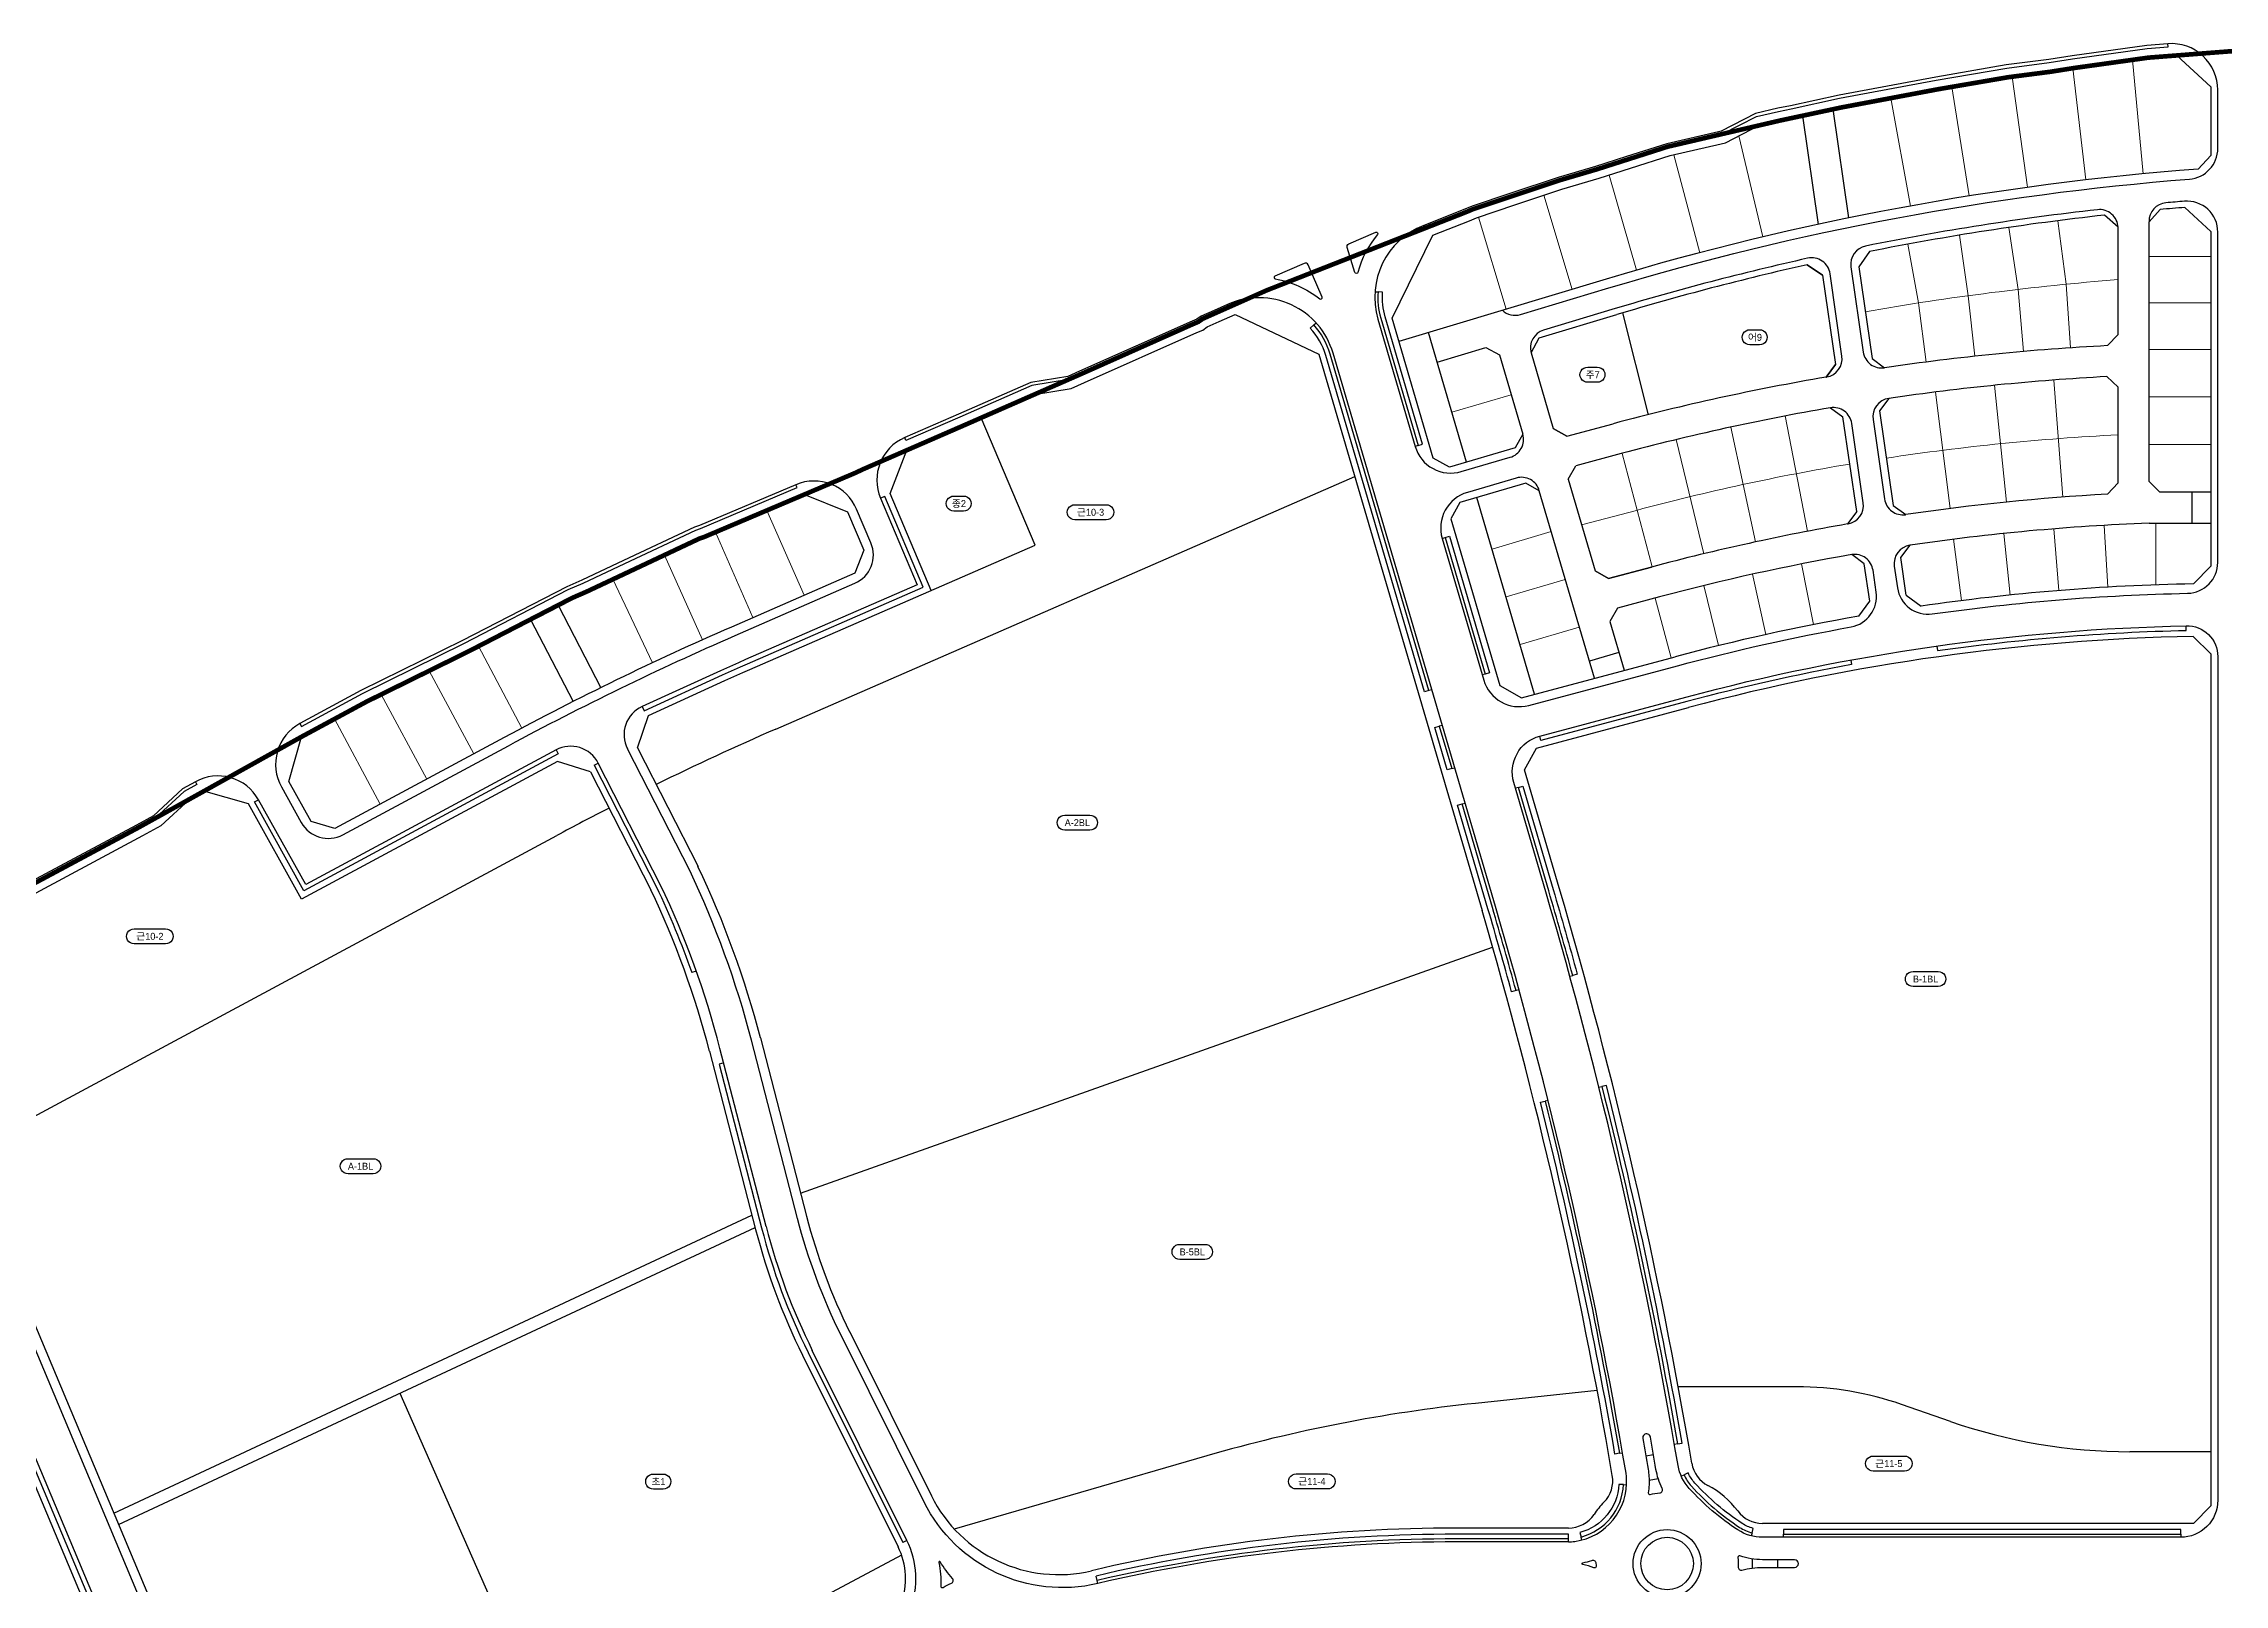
# Model space of a CAD drawing. Header units: millimetres. Extents: x 209768 to 211424, y 268597 to 269732.
# Drawn here: x 210363 to 211068, y 269106 to 269605 of the extents above; entities that cross this region are included whole.
import ezdxf
from ezdxf.enums import TextEntityAlignment as Align

# ---------------------------------------------------------------- set-up
doc = ezdxf.new("R2010")
doc.units = ezdxf.units.MM
for name, color, linetype in [('00-가로망', 253, 'Continuous'), ('00-블럭명', 253, 'Continuous'), ('00-지구계', 253, 'Continuous'), ('99-교통섬', 253, 'Continuous'), ('99-보도', 253, 'Continuous'), ('99-식수대', 253, 'Continuous'), ('99-자전거도로', 253, 'Continuous'), ('보자식선', 253, 'Continuous')]:
    doc.layers.add(name, color=color, linetype=linetype)
doc.layers.add('00-획지분할', color=253, linetype='Continuous', lineweight=5)
doc.styles.add('HY울릉도L', font='H2WULL.ttf')

msp = doc.modelspace()

# ---------------------------------------------------------------- linework, layer by layer
at = {"layer": '00-가로망'}
for p, q in [((211012.01, 269595.84), (211019.57, 269597.04)), ((211019.57, 269597.04), (211043.56, 269600.39)), ((211043.56, 269600.39), (211052.83, 269601.11)), ((211052.83, 269601.11), (211063.84, 269590.92)), ((210944.34, 269584.29), (210975.55, 269590.17)), ((210975.55, 269590.17), (210998.26, 269594.06)), ((210998.26, 269594.06), (211012.01, 269595.84)), ((211063.84, 269590.92), (211063.84, 269568.71)), ((210928.64, 269580.94), (210944.34, 269584.29)), ((210941.52, 269583.69), (210946.61, 269548.54)), ((210906.86, 269572.88), (210917.87, 269578.52)), ((210917.87, 269578.52), (210924.65, 269580.09)), ((210924.65, 269580.09), (210928.64, 269580.94)), ((210931.72, 269581.6), (210936.81, 269546.47)), ((210876.05, 269564.59), (210888.88, 269568.69)), ((210888.88, 269568.69), (210905.47, 269572.55)), ((210905.47, 269572.55), (210906.86, 269572.88)), ((211063.84, 269568.71), (211059.76, 269564.32)), ((210853.84, 269557.8), (210865.95, 269561.36)), ((210865.95, 269561.36), (210876.05, 269564.59)), ((210838.66, 269552.73), (210853.84, 269557.8)), ((210812.17, 269543), (210823.95, 269547.62)), ((210823.95, 269547.62), (210826.28, 269548.6)), ((210826.28, 269548.6), (210838.66, 269552.73)), ((211043.84, 269463.32), (211043.84, 269547.32)), ((211055.46, 269551.95), (211063.84, 269544.15)), ((210798.97, 269516.06), (210812.17, 269543)), ((211033.84, 269510.85), (211033.84, 269545.5)), ((211063.84, 269544.15), (211063.84, 269435.89)), ((210938.18, 269529.99), (210933.25, 269533.4)), ((210933.25, 269533.4), (210938.18, 269529.99)), ((210953.36, 269537.66), (210949.91, 269532.75)), ((210949.91, 269532.75), (210954.22, 269503.03)), ((210868.21, 269528.76), (210801.15, 269508.61)), ((210938.18, 269529.99), (210942.37, 269501.1)), ((210699.48, 269495.28), (210735.84, 269511.49)), ((210735.84, 269511.49), (210737.69, 269512.26)), ((210737.69, 269512.26), (210739.14, 269513.28)), ((210739.14, 269513.28), (210742.99, 269514.99)), ((210742.99, 269514.99), (210748.18, 269517.3)), ((210748.18, 269517.3), (210775.28, 269504.43)), ((210812.23, 269470.82), (210798.97, 269516.06)), ((210823.02, 269469.56), (210810.73, 269511.49)), ((210846.58, 269509.73), (210871.67, 269517.27)), ((210873.49, 269517.82), (210881.76, 269484.88)), ((210775.28, 269504.43), (210828.06, 269324.47)), ((210813.54, 269501.89), (210829.3, 269506.63)), ((210829.3, 269506.63), (210833.69, 269504.24)), ((210833.69, 269504.24), (210841.22, 269478.58)), ((210843.94, 269504.85), (210851.11, 269480.4)), ((211030.4, 269507.23), (211033.84, 269510.85)), ((210939.43, 269497.06), (210942.37, 269501.1)), ((210942.37, 269501.1), (210939.43, 269497.06)), ((210954.22, 269503.03), (210958.23, 269500.05)), ((211033.84, 269493.76), (211030.22, 269497.2)), ((210660.27, 269481.36), (210683.22, 269491.42)), ((210683.22, 269491.42), (210695.15, 269493.38)), ((210695.15, 269493.38), (210699.48, 269495.28)), ((210959.65, 269490.15), (210956.66, 269486.14)), ((211033.84, 269462.79), (211033.84, 269493.76)), ((210683.49, 269442.7), (210666.04, 269483.85)), ((210940.78, 269487.14), (210944.82, 269484.2)), ((210949.26, 269453.58), (210944.82, 269484.2)), ((210956.66, 269486.14), (210961.1, 269455.53)), ((210642.02, 269473.42), (210660.27, 269481.36)), ((210841.22, 269478.58), (210838.82, 269474.2)), ((210851.11, 269480.4), (210855.47, 269477.95)), ((210855.47, 269477.95), (210851.11, 269480.4)), ((210855.47, 269477.95), (210870.5, 269481.96)), ((210636.58, 269459.44), (210642.02, 269473.42)), ((210817.5, 269467.94), (210812.23, 269470.82)), ((210838.82, 269474.2), (210817.5, 269467.94)), ((210873.08, 269472.3), (210858.37, 269468.37)), ((210599.61, 269383.19), (210786.88, 269464.9)), ((210842.2, 269462.68), (210820.88, 269456.43)), ((210846.59, 269460.28), (210842.2, 269462.68)), ((210855.92, 269464.01), (210858.37, 269468.37)), ((210855.92, 269464.01), (210864.62, 269434.32)), ((211030.4, 269459.16), (211033.84, 269462.79)), ((211047.38, 269459.78), (211043.84, 269463.32)), ((211047.38, 269459.78), (211043.84, 269463.32)), ((210576.26, 269445.26), (210608.91, 269459.1)), ((210608.91, 269459.1), (210622.81, 269453.48)), ((210649.89, 269428.04), (210636.58, 269459.44)), ((210820.88, 269456.43), (210818, 269451.16)), ((210845.06, 269394.43), (210826.4, 269458.05)), ((210864.39, 269399.6), (210846.59, 269460.28)), ((210961.1, 269455.53), (210965.11, 269452.55)), ((211063.84, 269459.78), (211047.38, 269459.78)), ((211057.84, 269459.78), (211047.38, 269459.78)), ((211057.84, 269449.78), (211057.84, 269459.78)), ((210622.81, 269453.48), (210628.09, 269441.03)), ((210818, 269451.16), (210833.82, 269397.22)), ((210949.26, 269453.58), (210946.31, 269449.53)), ((211043.84, 269449.78), (211063.84, 269449.78)), ((210552.03, 269434.05), (210574.8, 269444.77)), ((210574.8, 269444.77), (210576.26, 269445.26)), ((210591.21, 269402.44), (210683.49, 269442.7)), ((210628.09, 269441.03), (210625.13, 269433.6)), ((210963.55, 269438.63), (210966.53, 269442.65)), ((210538.46, 269427.67), (210552.03, 269434.05)), ((210864.62, 269434.32), (210868.98, 269431.87)), ((210868.98, 269431.87), (210864.62, 269434.32)), ((210868.98, 269431.87), (210882.88, 269435.59)), ((210882.88, 269435.59), (210868.98, 269431.87)), ((210951.7, 269436.68), (210947.66, 269439.62)), ((210953.46, 269424.56), (210951.7, 269436.68)), ((210965.3, 269426.54), (210963.55, 269438.63)), ((211058.23, 269430.15), (211063.84, 269435.85)), ((210533.67, 269425.58), (210538.46, 269427.67)), ((210625.13, 269433.6), (210585.22, 269416.19)), ((210500, 269408.22), (210533.67, 269425.58)), ((210529.16, 269423.25), (210542.92, 269396.54)), ((210871.88, 269422.3), (210869.43, 269417.94)), ((210885.46, 269425.92), (210871.88, 269422.3)), ((210949.94, 269419.7), (210953.46, 269424.56)), ((210965.3, 269426.53), (210970.11, 269422.94)), ((210520.27, 269418.67), (210533.97, 269392.08)), ((210869.43, 269417.94), (210874.05, 269402.18)), ((211058.13, 269413.14), (211063.84, 269407.55)), ((210467.2, 269392.05), (210500, 269408.22)), ((210840.8, 269393.3), (210890.49, 269406.57)), ((210872.36, 269407.94), (210862.77, 269405.12)), ((211063.84, 269407.55), (211063.84, 269131.85)), ((210558.42, 269387.56), (210583.12, 269398.87)), ((210583.12, 269398.87), (210588.92, 269401.43)), ((210588.92, 269401.43), (210591.21, 269402.44)), ((210446.16, 269380.69), (210467.2, 269392.05)), ((210833.82, 269397.22), (210840.8, 269393.3)), ((210554.79, 269377.09), (210558.42, 269387.56)), ((210845.72, 269377.01), (210894.88, 269390.14)), ((210442.06, 269366.25), (210446.16, 269380.69)), ((210511.67, 269380.45), (210456.96, 269351.04)), ((210528.95, 269372.71), (210446.11, 269328.18)), ((210539.64, 269369.37), (210528.95, 269372.71)), ((210554.79, 269377.09), (210574.41, 269338.7)), ((210841.79, 269370.04), (210845.72, 269377.01)), ((210414.53, 269363.07), (210409.98, 269360.53)), ((210428.96, 269358.96), (210414.53, 269363.07)), ((210449.29, 269353.29), (210442.06, 269366.25)), ((210539.65, 269369.35), (210559.16, 269331.18)), ((210853.01, 269331.79), (210841.79, 269370.04)), ((210409.98, 269360.53), (210400.59, 269351.88)), ((210446.11, 269328.18), (210428.96, 269358.96)), ((210400.59, 269351.88), (210394.67, 269348.6)), ((210456.96, 269351.04), (210449.29, 269353.29)), ((210336.74, 269245.55), (210528.71, 269348.74)), ((210394.67, 269348.6), (210354.34, 269326.99)), ((210607.59, 269233), (210831.49, 269312.62)), ((210316.17, 269294.61), (210436.18, 269008.41)), ((210417.73, 269000.68), (210298.91, 269284.06)), ((210578.13, 269278.98), (210593.05, 269221.32)), ((210594.59, 269283.23), (210609.51, 269225.58)), ((210385.39, 269129.54), (210591.87, 269225.86)), ((210386.93, 269125.85), (210592.89, 269221.93)), ((210623.48, 269188.19), (210649.9, 269135.12)), ((210608.26, 269180.61), (210639.14, 269118.6)), ((210865.31, 269169.14), (210825.96, 269165.02)), ((210929.91, 269170.39), (210891.52, 269170.39)), ((210979.56, 269159.19), (210963.79, 269164.67)), ((210738.97, 269148.01), (210657.32, 269124.37)), ((211063.96, 269149.39), (211037.61, 269149.39)), ((211063.84, 269131.85), (211058.19, 269126.19)), ((210855.99, 269124.69), (210819.82, 269124.69)), ((211058.19, 269126.19), (210918.8, 269126.19))]:
    msp.add_line(p, q, dxfattribs=at)
for points in [[(211033.84, 269545.5), (211029.44, 269549.45)], [(211043.84, 269547.32), (211047.43, 269551.26)], [(210843.94, 269504.85), (210846.58, 269509.73)], [(210477.97, 269168.32), (210527.59, 269055.79)], [(210640.26, 269115.92), (210436.73, 269007.3)]]:
    msp.add_lwpolyline(points, dxfattribs=at)
for centre, radius, start, end in [((211127.27, 268666.85), 900, 94.30193, 106.72872), ((211127.27, 268666.85), 888, 96.32461, 101.29368), ((211127.27, 268666.85), 888, 94.63861, 95.15798), ((211127.27, 268666.85), 888, 102.62041, 106.72872), ((211071.22, 268730.3), 778, 93.00805, 98.35112), ((211071.22, 268730.3), 768, 93.06055, 98.3537), ((211071.22, 268730.3), 778, 99.75325, 104.95154), ((211071.22, 268730.3), 768, 99.77923, 104.95154), ((211071.22, 268730.3), 730, 93.20557, 98.35813), ((211071.22, 268730.3), 730, 99.85226, 104.95154), ((211071.22, 268730.3), 720, 92.17938, 98.36107), ((211071.22, 268730.3), 720, 99.88184, 104.95154), ((211071.09, 268730.27), 700, 91.0533, 98.29428), ((211071.09, 268730.27), 700, 99.96724, 104.95154), ((210985.14, 268499.64), 1000, 113.57326, 118.2599), ((211071.09, 268730.27), 683, 91.08794, 104.95154), ((210985.14, 268499.64), 964, 113.57326, 116.11271), ((210985.14, 268499.64), 964, 117.12316, 118.2599), ((210295.92, 269205.97), 308.5, 14.50452, 25.4833), ((210295.92, 269205.97), 291.5, 14.50452, 25.43759), ((209293.22, 268874.3), 1625.5, 9.60893, 16.34635), ((209293.22, 268874.3), 1599.5, 9.62458, 16.34635), ((210794.9, 269273.54), 191.5, 194.50452, 206.4687), ((210794.9, 269273.54), 208.5, 194.50452, 206.4687), ((210929.91, 269067.19), 103.2, 70.83448, 90), ((210878.03, 268667.74), 500, 95.97732, 106.14708), ((211037.61, 269326.19), 176.8, 250.83448, 270), ((210905.77, 269147.3), 10, 189.60893, 242.38209), ((210860.34, 269140.05), 10, 315.7542, 9.62458), ((210887.92, 269113.19), 28.5, 36.6841, 62.38209), ((210691.08, 269155.62), 46, 206.4687, 283.35191), ((210887.92, 269113.19), 28.5, 135.7542, 146.05191), ((210819.82, 268613.19), 511.5, 90, 103.35191), ((210855.99, 269134.69), 10, 270, 326.05191), ((210918.8, 269136.19), 10, 216.6841, 270), ((210618.55, 269108.35), 23, 292.12128, 26.4687)]:
    msp.add_arc(centre, radius, start, end, dxfattribs=at)
at = {"layer": '00-블럭명'}
for points in [[(210917.84, 269512.36, -1.018143), (210917.84, 269507.48), (210914.72, 269507.48, -1.018143), (210914.72, 269512.36)], [(210865.35, 269500.26, -1.018143), (210865.35, 269495.38), (210862.23, 269495.38, -1.018143), (210862.23, 269500.26)], [(210660.32, 269458.56, -1.018143), (210660.32, 269453.68), (210657.2, 269453.68, -1.018143), (210657.2, 269458.56)], [(210706.47, 269455.76, -1.018143), (210706.47, 269450.88), (210696.35, 269450.88, -1.018143), (210696.35, 269455.76)], [(210701.19, 269355.34, -1.018143), (210701.19, 269350.46), (210693.07, 269350.46, -1.018143), (210693.07, 269355.34)], [(210402.14, 269318.56, -1.018143), (210402.14, 269313.68), (210392.02, 269313.68, -1.018143), (210392.02, 269318.56)], [(210975.61, 269304.75, -1.018143), (210975.61, 269299.87), (210967.49, 269299.87, -1.018143), (210967.49, 269304.75)], [(210469.3, 269244.18, -1.018143), (210469.3, 269239.3), (210461.18, 269239.3, -1.018143), (210461.18, 269244.18)], [(210738.38, 269216.47, -1.018143), (210738.38, 269211.59), (210730.26, 269211.59, -1.018143), (210730.26, 269216.47)], [(210964.73, 269147.98, -1.018143), (210964.73, 269143.1), (210954.61, 269143.1, -1.018143), (210954.61, 269147.98)], [(210563.1, 269142.15, -1.018143), (210563.1, 269137.27), (210559.98, 269137.27, -1.018143), (210559.98, 269142.15)], [(210778.06, 269142.2, -1.018143), (210778.06, 269137.32), (210767.94, 269137.32, -1.018143), (210767.94, 269142.2)]]:
    msp.add_lwpolyline(points, format="xyb", close=True, dxfattribs=at)
at = {"layer": '00-지구계', "ltscale": 8, "const_width": 1.5, "flags": 128}
msp.add_lwpolyline([(210352.88, 269329.61), (210393.24, 269351.23), (210401.48, 269355.8), (210446.1, 269380.66), (210467.2, 269392.05), (210500, 269408.22), (210533.67, 269425.58), (210538.46, 269427.67), (210552.03, 269434.05), (210574.8, 269444.77), (210576.26, 269445.26), (210625.23, 269466.02), (210627.75, 269467.21), (210660.27, 269481.36), (210698.27, 269498.02), (210734.65, 269514.24), (210736.23, 269514.9), (210737.66, 269515.9), (210741.77, 269517.73), (210758.25, 269525.06), (210822.82, 269550.4), (210822.82, 269550.4), (210825.22, 269551.41), (210837.71, 269555.58), (210852.94, 269560.66), (210865.07, 269564.23), (210875.13, 269567.44), (210888.08, 269571.58), (210904.79, 269575.47), (210924.65, 269580.09), (210928.64, 269580.94), (210944.34, 269584.29), (210975.55, 269590.17), (210998.26, 269594.06), (211012.01, 269595.84), (211019.57, 269597.04), (211043.56, 269600.39), (211083.01, 269603.45)], dxfattribs=at)
at = {"layer": '00-획지분할', "ltscale": 15}
msp.add_line((211043.84, 269536.02), (211063.84, 269536.02), dxfattribs=at)
for points in [[(211019.16, 269596.97), (211023.36, 269560.84)], [(211038.44, 269599.67), (211041.96, 269562.8)], [(210980, 269590.93), (210985.63, 269555.64)], [(210999.6, 269594.23), (211004.53, 269558.45)], [(210960.29, 269587.3), (210966.62, 269552.4)], [(210911.12, 269575.06), (210918.91, 269542.4)], [(210890.15, 269568.98), (210898.49, 269537.29)], [(210869.16, 269562.39), (210878.02, 269531.65)], [(210848.02, 269555.86), (210857.16, 269525.44)], [(210826.87, 269548.79), (210835.82, 269519.03)], [(211017, 269527.09), (211014.36, 269547.65)], [(210969.29, 269521.04), (210965.78, 269540.05)], [(210985.37, 269523.38), (210982.5, 269542.97)], [(211001.46, 269525.42), (210998.52, 269545.47)], [(211043.84, 269536.02), (211063.84, 269536.02)], [(211001.46, 269525.42), (211003.22, 269505.32)], [(211017, 269527.09), (211018.4, 269506.5)], [(210969.29, 269521.04), (210971.76, 269501.92)], [(210985.37, 269523.38), (210987.49, 269503.78)], [(211043.84, 269521.02), (211063.84, 269521.02)], [(211043.84, 269506.02), (211063.84, 269506.02)], [(210837.48, 269491.36), (210818.28, 269485.73)], [(210974.75, 269492.22), (210979.53, 269454.52)], [(210993.86, 269494.39), (210997.68, 269456.59)], [(211013.03, 269496.09), (211015.91, 269458.2)], [(211043.84, 269490.62), (211063.84, 269490.62)], [(210933.35, 269447.16), (210926.17, 269484.48)], [(210899.82, 269439.89), (210890.89, 269476.83)], [(210916.54, 269443.72), (210908.49, 269480.86)], [(210883.14, 269435.65), (210873.35, 269472.37)], [(211043.84, 269475.22), (211063.84, 269475.22)], [(210596.73, 269453.94), (210608.73, 269426.45)], [(211014.69, 269427.99), (211013.07, 269447.95)], [(211030.53, 269429.09), (211029.36, 269449.08)], [(211046.03, 269429.82), (211046.03, 269449.78)], [(210580.12, 269446.89), (210592.19, 269419.23)], [(210831.28, 269441.42), (210850.47, 269447.05)], [(210983.12, 269424.72), (210980.6, 269444.57)], [(210998.88, 269426.53), (210996.82, 269446.45)], [(210563.56, 269439.48), (210575.89, 269412.06)], [(210931.45, 269436.6), (210935.33, 269416.98)], [(210546.9, 269431.64), (210559.67, 269404.61)], [(210835.81, 269425.97), (210855, 269431.6)], [(210899.79, 269429.59), (210904.55, 269410.17)], [(210915.58, 269433.28), (210919.9, 269413.75)], [(210884.1, 269425.56), (210889.26, 269406.24)], [(210840.34, 269410.52), (210859.53, 269416.15)], [(210503.36, 269409.96), (210517.42, 269383.52)], [(210487.48, 269402.05), (210501.92, 269375.21)], [(210471.95, 269394.39), (210486.66, 269367.01)], [(210456.84, 269386.45), (210471.63, 269358.93)]]:
    msp.add_lwpolyline(points, dxfattribs=at)
for points in [[(210958.88, 269470.83, -0.025163), (211033.84, 269478.37)], [(210860.26, 269449.21), (210877.98, 269453.94, -0.023597), (210947.03, 269468.93, -0.023597)]]:
    msp.add_lwpolyline(points, format="xyb", dxfattribs=at)
msp.add_arc((211101.87, 268666.69), 864.58, 94.5126, 99.98079, dxfattribs=at)
at = {"layer": '99-교통섬'}
for points in [[(210794.23, 269543.14, 0.11053), (210787.89, 269530.93, -0.751588), (210786.93, 269530.91), (210784.41, 269538.93, -0.383535), (210784.97, 269540.14), (210793.65, 269543.92, -0.792467)], [(210761.17, 269528.79, -0.127052), (210775.54, 269522.35, 0.782518), (210776.31, 269522.94), (210771.79, 269533.32, 0.413957), (210770.47, 269533.84), (210761.05, 269529.74, 0.745635)], [(210882.52, 269154.12, 1.000006), (210880.06, 269153.69, -0.001574), (210881.79, 269143.69, -0.027008), (210882.06, 269141.36, -0.049201), (210881.85, 269136.09, 0.529224), (210882.47, 269135.54, -0.034152), (210885.56, 269136.07, 0.525297), (210886.35, 269137.51, -0.07494), (210884.33, 269143.67, 0.001642)], [(210860.62, 269113.43, 0.02881), (210863.61, 269114.22, -0.511472), (210864.92, 269113.27, 0.010644), (210864.94, 269112.29, -0.546218), (210864.25, 269111.81, 0.043815), (210860.62, 269112.94, -0.810832)], [(210911.5, 269115.7, 0.546218), (210910.84, 269115.19, -0.033467), (210910.9, 269112.11, 0.506643), (210912.15, 269111.1, -0.066288), (210918.83, 269111.94), (210929.17, 269111.94, 1), (210929.17, 269114.44), (210918.8, 269114.44, -0.085725)]]:
    msp.add_lwpolyline(points, format="xyb", close=True, dxfattribs=at)
at = {"layer": '99-교통섬', "flags": 128}
msp.add_lwpolyline([(210879.42, 269113.19, -1), (210896.42, 269113.19, -1)], format="xyb", close=True, dxfattribs=at)
at = {"layer": '99-교통섬'}
msp.add_circle((210887.92, 269113.19), 11, dxfattribs=at)
at = {"layer": '99-보도'}
for points in [[(210834.63, 269518.67, 0.267949), (210840.47, 269517.29), (210869.08, 269525.89, -0.053405), (211056.88, 269561.09, 0.391388), (211066.09, 269571.06), (211066.09, 269589.94, 0.437079), (211049.93, 269604.89), (211043.13, 269604.36), (211018.98, 269601), (211011.44, 269599.8), (210997.67, 269598.02), (210974.84, 269594.11), (210943.56, 269588.22), (210927.8, 269584.85), (210923.78, 269584), (210916.48, 269582.3), (210905.47, 269576.66), (210904.56, 269576.45), (210887.82, 269572.54), (210874.83, 269568.4), (210864.78, 269565.18), (210852.64, 269561.62), (210837.39, 269556.52), (210824.87, 269552.34), (210822.44, 269551.33), (210809.2, 269546.13, 0.388471), (210794.35, 269515.82), (210806.44, 269474.6, 0.414214), (210821.33, 269466.46), (210837.16, 269471.1, 0.415944), (210841.22, 269478.58)], [(210966.53, 269442.65, 0.000014), (210966.49, 269442.64, 0.413598), (210961.42, 269435.85), (210962.43, 269428.9, 0.413123), (210973.72, 269420.43, -0.029743), (211056.31, 269427.11, 0.408012), (211066.09, 269437.11), (211066.09, 269543.97, 0.438133), (211055.28, 269553.94, 0.001682), (211049.32, 269553.43, 0.395352), (211043.84, 269547.32)], [(211033.84, 269545.5, 0.434326), (211027.17, 269551.21), (211027.17, 269551.21, 0.02134), (210952.15, 269539.46, 0.398433), (210947.39, 269532.71), (210951.39, 269505.12, 0.414774), (210958.2, 269500.05, -0.00001), (210958.23, 269500.05)], [(210939.43, 269497.06, -0.000048), (210939.57, 269497.08, 0.406575), (210944.5, 269503.85), (210940.64, 269530.49, 0.436568), (210933.39, 269535.48, 0.018095), (210871.09, 269519.19), (210847.98, 269512.24, 0.409891), (210843.94, 269504.85)], [(210855.99, 269120.19, 0.036549), (210858.1, 269120.35, 0.389198), (210874.82, 269140.92, 0.027008), (210874.64, 269142.48, 0.029338), (210832.38, 269325.74), (210779.87, 269504.78, 0.453775), (210745.72, 269520.58), (210741.36, 269518.64), (210737.16, 269516.78), (210735.74, 269515.78), (210734.25, 269515.16), (210697.86, 269498.94), (210694.01, 269497.25), (210682.08, 269495.29), (210658.67, 269485.03), (210641.27, 269477.46, 0.411433), (210633.45, 269457.85), (210645.31, 269429.86)], [(210959.65, 269490.15, 0.000013), (210959.61, 269490.15, 0.413637), (210954.54, 269483.35), (210958.27, 269457.62, 0.414811), (210965.08, 269452.54, -0.000011), (210965.11, 269452.55)], [(210946.31, 269449.53, -0.000054), (210946.47, 269449.56, 0.406078), (210951.38, 269456.33), (210947.65, 269482.07), (210947.65, 269482.07, 0.41796), (210940.78, 269487.14)], [(210846.59, 269460.28, 0.415944), (210839.13, 269464.39), (210823.3, 269459.74, 0.414214), (210815.16, 269444.85), (210828.59, 269399.05, 0.407101), (210843.21, 269390.83), (210891.27, 269403.67, -0.020653), (210947.44, 269416.21, 0.404152), (210955.56, 269427.48), (210954.54, 269434.55), (210954.54, 269434.55, 0.418084), (210947.66, 269439.62)], [(210645.31, 269429.86), (210589.81, 269405.65), (210587.51, 269404.64), (210581.69, 269402.06), (210556.31, 269390.44, 0.426947), (210551.57, 269376.8)], [(210542.14, 269372.18, 0.420291), (210528.5, 269376.44), (210447.49, 269332.89), (210432.2, 269360.32, 0.414214), (210411.8, 269366.13), (210407.62, 269363.8), (210398.24, 269355.14), (210392.76, 269352.11), (210352.39, 269330.48), (210351.81, 269330.14), (210319.92, 269312.65, 0.383875), (210313.3, 269293.7), (210433.41, 269007.25, 0.11284), (210436.79, 269002.54, 0.131554), (210458.89, 268991.51, 0.146565), (210467.18, 268992.26)]]:
    msp.add_lwpolyline(points, format="xyb", dxfattribs=at)
for points in [[(211049.32, 269553.43), (211049.32, 269553.43)], [(210947.65, 269482.07), (210947.65, 269482.07)], [(210954.54, 269434.55), (210954.54, 269434.55)]]:
    msp.add_lwpolyline(points, close=True, dxfattribs=at)
for points in [[(210459.51, 269349.01), (210513.09, 269377.8, -0.020452), (210586.42, 269413.44), (210625.13, 269430.33, 0.411165), (210630.34, 269443.4), (210625.73, 269454.28, 0.414214), (210606.06, 269462.24), (210574.84, 269449), (210573.31, 269448.49), (210550.33, 269437.67), (210536.81, 269431.31), (210531.96, 269429.19), (210498.2, 269411.8), (210465.37, 269395.6), (210445.62, 269384.94, 0.418075), (210439.64, 269364.44), (210446.04, 269352.95, 0.409827)], [(210848.69, 269330.52), (210838.31, 269365.94, -0.421362), (210846.73, 269380.91), (210893.98, 269393.52, -0.059765), (211055.87, 269416.6, -0.420724), (211066.09, 269406.6), (211066.09, 269133.69, -0.414214), (211054.09, 269121.69), (210918.8, 269121.69, -0.146343), (210910.84, 269124.07, -0.062599), (210895.06, 269137.53, -0.143925), (210891.48, 269144.88, 0.029406)], [(210281.71, 269292.05), (210264.1, 269282.84), (210258.18, 269279.52), (210222.1, 269259.16), (210211.88, 269253.4), (210191.6, 269241.99), (210182.77, 269237.72), (210179.18, 269235.98), (210158.71, 269226.07), (210136.91, 269219.94), (210123.88, 269216.15, 0.414479), (210113.67, 269197.55), (210123.43, 269164.09, 0.059903), (210137.82, 269130.39), (210258.68, 268920.89, 0.368775), (210270.91, 268916.55), (210406.63, 268968.51), (210406.63, 268968.51, 0.128774), (210412.19, 268972.5, 0.169818), (210421.92, 268995.26, 0.128774), (210420.96, 269002.03), (210302.49, 269284.56, 0.439255)]]:
    msp.add_lwpolyline(points, format="xyb", close=True, dxfattribs=at)
for points in [[(210528.5, 269376.44), (210529.21, 269375.12), (210446.89, 269330.87), (210430.89, 269359.59), (210432.2, 269360.32)], [(210881.04, 269148.06), (210883.51, 269148.49)], [(210882.1, 269140.19), (210885.05, 269140.7)], [(210915.46, 269114.7), (210915.46, 269111.74)], [(210923.63, 269114.44), (210923.63, 269111.94)]]:
    msp.add_lwpolyline(points, dxfattribs=at)
at = {"layer": '99-식수대'}
for points in [[(210809.2, 269546.13), (210809.57, 269545.2), (210822.82, 269550.4), (210825.22, 269551.41), (210837.71, 269555.58), (210852.94, 269560.66), (210865.07, 269564.23), (210875.13, 269567.44), (210888.08, 269571.58), (210904.79, 269575.47), (210905.82, 269575.71), (210916.83, 269581.35), (210924, 269583.02), (210928.01, 269583.88), (210943.75, 269587.24), (210975.01, 269593.12), (210997.81, 269597.03), (211011.58, 269598.81), (211019.12, 269600.01), (211043.24, 269603.37), (211050.01, 269603.9), (211049.93, 269604.89)], [(210745.72, 269520.58), (210746.13, 269519.67), (210741.77, 269517.73), (210737.66, 269515.9), (210736.23, 269514.9), (210734.65, 269514.24), (210698.27, 269498.02), (210694.29, 269496.28), (210682.36, 269494.32), (210659.07, 269484.11), (210641.67, 269476.54), (210641.27, 269477.46)], [(210445.62, 269384.94), (210446.09, 269384.06), (210465.83, 269394.71), (210498.65, 269410.9), (210532.39, 269428.29), (210537.22, 269430.4), (210550.75, 269436.77), (210573.68, 269447.56), (210575.19, 269448.07), (210606.45, 269461.32), (210606.06, 269462.24)], [(210815.16, 269444.85), (210816.12, 269445.13), (210829.08, 269400.95), (210828.12, 269400.67)], [(210815.18, 269384.37), (210814.22, 269384.09), (210818.25, 269370.38), (210819.21, 269370.66)], [(210411.8, 269366.13), (210412.29, 269365.25), (210408.21, 269362.98), (210398.82, 269354.33), (210393.24, 269351.23), (210352.88, 269329.61), (210352.31, 269329.27), (210320.4, 269311.77), (210319.92, 269312.65)], [(210925.58, 269121.69), (210925.58, 269122.69), (211054.09, 269122.69), (211054.09, 269121.69)]]:
    msp.add_lwpolyline(points, dxfattribs=at)
for points in [[(210793.4, 269524.68), (210794.4, 269524.61, 0.089833), (210795.31, 269516.1), (210807.4, 269474.88), (210806.44, 269474.6)], [(210811.81, 269395.89), (210810.85, 269395.61), (210778.91, 269504.49, 0.114051), (210773.61, 269513.91), (210774.35, 269514.59)], [(210856.44, 269303.23), (210857.4, 269303.49, 0.004376), (210849.65, 269330.8), (210839.83, 269364.3), (210838.87, 269364.02)], [(210840.02, 269298.84), (210839.05, 269298.58, 0.004357), (210831.42, 269325.46), (210821.6, 269358.95), (210822.56, 269359.23)], [(210865.86, 269267.29), (210866.83, 269267.54, -0.018226), (210891.29, 269151.89), (210890.3, 269151.71)], [(210849.4, 269263.05), (210848.43, 269262.8, -0.018168), (210872.53, 269148.86), (210873.52, 269149.03)], [(210860.34, 269120.81), (210860.08, 269121.78, 0.324111), (210873.83, 269138.74), (210874.83, 269138.68)], [(210892.48, 269141.5), (210893.4, 269141.9, 0.082163), (210895.8, 269138.21, 0.062599), (210911.39, 269124.91, 0.082163), (210915.42, 269123.12), (210915.17, 269122.15)]]:
    msp.add_lwpolyline(points, format="xyb", dxfattribs=at)
at = {"layer": '99-자전거도로'}
for points in [[(210807.4, 269474.88), (210808.84, 269475.3), (210796.74, 269516.53, -0.089833), (210795.9, 269524.5), (210794.4, 269524.61)], [(210810.85, 269395.61), (210809.41, 269395.18), (210777.47, 269504.07, 0.114051), (210772.5, 269512.9), (210773.61, 269513.91)], [(210975.19, 269410.03), (210975.4, 269408.55, -0.029504), (211055.9, 269415.1), (211055.87, 269416.6)], [(210947.33, 269405.52), (210947.6, 269404.04, 0.019922), (210894.36, 269392.07), (210847.11, 269379.46), (210846.73, 269380.91)], [(210839.83, 269364.3), (210841.27, 269364.72), (210851.09, 269331.23, -0.004377), (210858.85, 269303.88), (210857.4, 269303.49)], [(210839.05, 269298.58), (210837.6, 269298.19, 0.004356), (210829.98, 269325.03), (210820.16, 269358.53), (210821.6, 269358.95)], [(210891.29, 269151.89), (210892.77, 269152.14, 0.018228), (210868.28, 269267.91), (210866.83, 269267.54)], [(210872.53, 269148.86), (210871.05, 269148.61, 0.018166), (210846.98, 269262.42), (210848.43, 269262.8)], [(210873.83, 269138.74), (210872.33, 269138.82, -0.324111), (210859.69, 269123.22), (210860.08, 269121.78)], [(210915.42, 269123.12), (210915.79, 269124.57, -0.082163), (210912.21, 269126.16, -0.062599), (210896.91, 269139.22, -0.082163), (210894.77, 269142.5), (210893.4, 269141.9)]]:
    msp.add_lwpolyline(points, format="xyb", dxfattribs=at)
for points in [[(210647.27, 269429.08), (210634.83, 269458.43), (210633.45, 269457.85)], [(210816.12, 269445.13), (210817.56, 269445.55), (210830.52, 269401.37), (210829.08, 269400.95)], [(210556.31, 269390.44), (210557, 269389.11), (210582.3, 269400.69), (210588.11, 269403.26), (210590.41, 269404.27), (210647.27, 269429.08)], [(210818.25, 269370.38), (210816.81, 269369.95), (210812.78, 269383.67), (210814.22, 269384.09)], [(210419.05, 269006.6), (210417.66, 269006.02), (210351.77, 269163.17), (210353.15, 269163.75)], [(211054.09, 269122.69), (211054.09, 269124.19), (210925.58, 269124.19), (210925.58, 269122.69)]]:
    msp.add_lwpolyline(points, dxfattribs=at)
at = {"layer": '보자식선'}
for p, q in [((210540.8, 269371.5), (210542.14, 269372.18)), ((210562.3, 269332.72), (210542.14, 269372.18)), ((210573.85, 269304.89), (210572.43, 269304.38)), ((210596.44, 269222.2), (210581.52, 269279.85)), ((210582.74, 269275.15), (210581.29, 269274.77)), ((210642, 269120.71), (210611.39, 269182.17)), ((210642, 269120.71), (210640.65, 269120.04)), ((210855.99, 269120.19), (210855.99, 269122.69)), ((210703.75, 269106.73), (210703.18, 269109.16))]:
    msp.add_line(p, q, dxfattribs=at)
for points in [[(210540.8, 269371.5), (210560.96, 269332.06, -0.025536), (210572.43, 269304.38, -0.025536)], [(210855.99, 269120.19), (210819.82, 269120.19, 0.05781), (210703.75, 269106.73, -0.348068), (210647.55, 269133.11), (210620.79, 269186.85, -0.052251), (210606.6, 269224.83), (210591.69, 269282.48, 0.047907), (210571.72, 269337.37), (210551.57, 269376.8)], [(210581.29, 269274.77), (210594.98, 269221.82, 0.052251), (210610.05, 269181.5), (210640.65, 269120.04)], [(210855.99, 269122.69), (210819.82, 269122.69, 0.05781), (210703.18, 269109.16, 0.05781)], [(210855.99, 269121.19), (210819.82, 269121.19, 0.05781), (210703.52, 269107.7, 0.05781)]]:
    msp.add_lwpolyline(points, format="xyb", dxfattribs=at)
msp.add_lwpolyline([(210653.69, 269105.49, -0.037533), (210656.38, 269106.8, 0.522993), (210656.75, 269108.4, -0.046087), (210652.78, 269113.71, 0.840855), (210652.32, 269113.53, -0.06265), (210652.93, 269105.94, 0.593872)], format="xyb", close=True, dxfattribs=at)
for centre, radius, start, end in [((210295.92, 269205.97), 295, 14.50452, 25.44732), ((210794.9, 269273.54), 205, 194.50452, 206.4687), ((210616.93, 269108.23), 28, 292.28644, 26.4687)]:
    msp.add_arc(centre, radius, start, end, dxfattribs=at)

# ---------------------------------------------------------------- texts
at = {"layer": '00-블럭명', "style": 'HY울릉도L'}
for s, p in [('어9', (210916.35, 269509.91)), ('주7', (210863.86, 269497.82)), ('종2', (210658.83, 269456.12)), ('근10-3', (210701.41, 269453.32)), ('A-2BL', (210697.13, 269352.9)), ('근10-2', (210397.08, 269316.12)), ('B-1BL', (210971.55, 269302.31)), ('A-1BL', (210465.24, 269241.74)), ('B-5BL', (210734.32, 269214.03)), ('근11-5', (210959.67, 269145.54)), ('초1', (210561.61, 269139.7)), ('근11-4', (210773, 269139.76))]:
    msp.add_text(s, height=2.25, dxfattribs=at).set_placement(p, align=Align.MIDDLE_CENTER)

doc.saveas('drawing.dxf')
